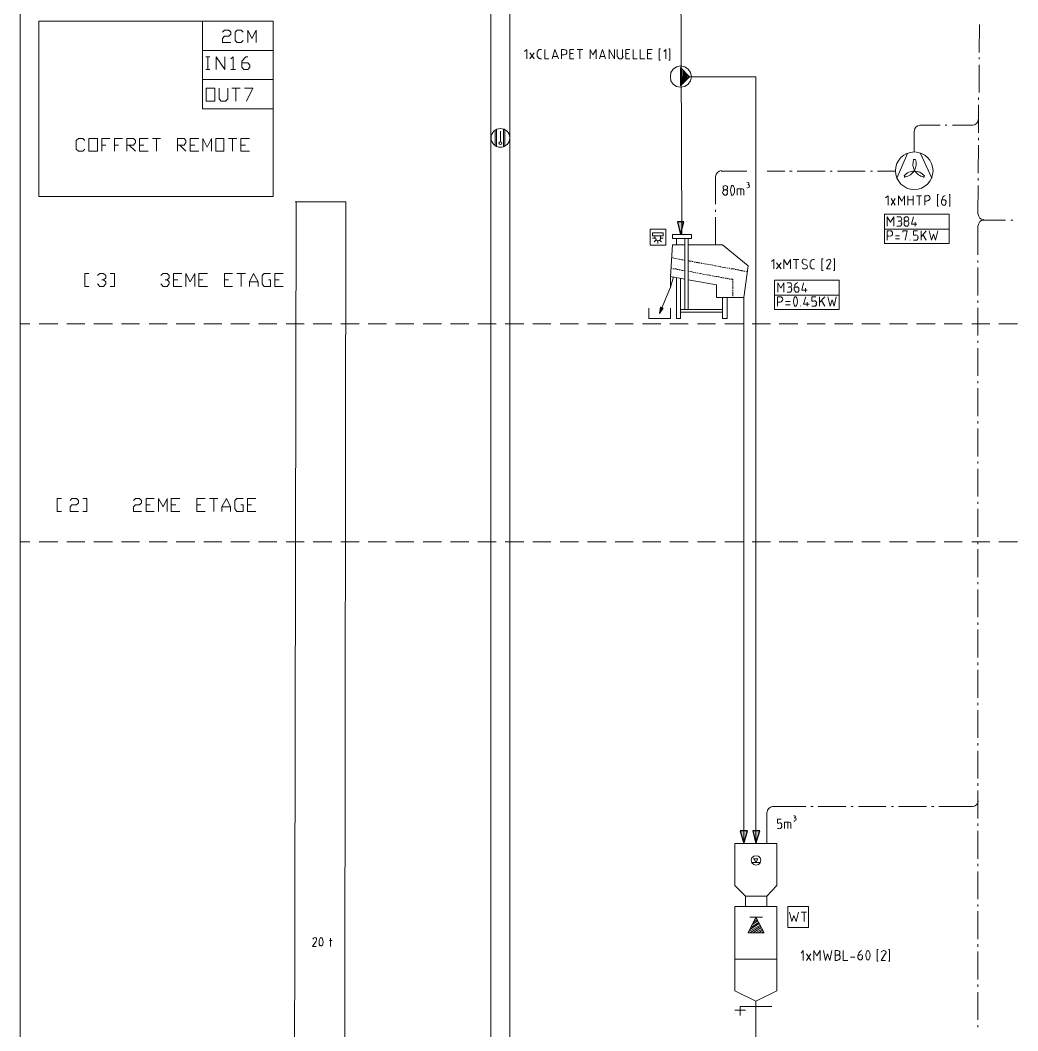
# Model space of a CAD drawing. Header units: millimetres. Extents: x 7 to 416, y 7 to 290.
# Drawn here: x 6.7 to 109.3, y 129.8 to 233.7 of the extents above; entities that cross this region are included whole.
import ezdxf

# ---------------------------------------------------------------- set-up
doc = ezdxf.new("R2010")
doc.units = ezdxf.units.MM
doc.header["$MEASUREMENT"] = 0
doc.layers.get('0').update_dxf_attribs({"linetype": 'CONTINUOUS'})

msp = doc.modelspace()

# ---------------------------------------------------------------- hatches: boundary and pattern name
at = {"true_color": 0x000006}
msp.add_hatch(color=0, dxfattribs=at).paths.add_polyline_path([(74.95, 212.95), (74.29, 212.95), (74.62, 211.64)])
at = {"true_color": 0x000007}
for points in [[(81.49, 150.34), (80.76, 150.34), (81.14, 149.03)], [(82.76, 150.34), (82.04, 150.34), (82.37, 149.03)]]:
    msp.add_hatch(color=0, dxfattribs=at).paths.add_polyline_path(points)

# ---------------------------------------------------------------- linework, layer by layer
at = {"color": 0, "linetype": 'Continuous', "lineweight": 15, "true_color": 0x000007}
for points in [[(6.68, 6.59), (413.06, 6.59), (413.06, 290.09), (6.68, 290.09)], [(55.1, 57.37), (55.1, 278.95), (57.05, 278.95), (57.05, 211.56), (57.05, 37.71), (55.1, 37.71)], [(75.73, 227.86), (75.63, 228.29), (75.39, 228.62), (75.05, 228.89), (74.62, 228.97), (74.19, 228.89), (73.86, 228.62), (73.61, 228.29), (73.57, 227.86), (73.61, 227.45), (73.86, 227.1), (74.19, 226.85), (74.62, 226.77), (75.05, 226.85), (75.39, 227.1), (75.63, 227.45)], [(74.62, 228.79), (75.55, 227.86), (74.62, 226.93)], [(71.5, 210.54), (73.1, 210.54), (73.1, 212.19), (71.5, 212.19)], [(72.84, 211.81), (72.84, 211.51), (71.74, 211.51), (71.74, 211.81)], [(81.31, 142.55), (83.48, 142.55), (83.48, 143.61), (84.54, 144.71), (84.54, 149.03), (80.22, 149.03), (80.22, 144.71), (81.31, 143.61)], [(82.88, 147.3), (82.8, 147.54), (82.63, 147.73), (82.37, 147.76), (82.17, 147.73), (81.95, 147.54), (81.9, 147.3), (81.95, 147.05), (82.17, 146.87), (82.37, 146.78), (82.63, 146.87), (82.8, 147.05)], [(80.22, 142.55), (80.22, 137.14), (84.54, 137.14), (84.54, 142.55)], [(85.64, 140.4), (87.79, 140.4), (87.79, 142.55), (85.64, 142.55)], [(81.57, 139.83), (83.23, 139.83), (82.37, 141.45)]]:
    msp.add_lwpolyline(points, close=True, dxfattribs=at)
at = {"color": 0, "linetype": 'Continuous', "lineweight": 15, "true_color": 0x000006}
for points in [[(74.62, 247.76), (74.76, 211.64), (74.76, 211.64)], [(105.33, 230.36), (105.38, 233.24), (105.38, 233.24)], [(105.33, 229.65), (105.33, 229.85), (105.33, 229.85)], [(105.33, 226.25), (105.33, 229.08), (105.33, 229.08)], [(105.28, 225.49), (105.28, 225.71), (105.28, 225.71)], [(105.28, 222.1), (105.28, 224.95), (105.28, 224.95)], [(99.23, 222.86), (101.31, 222.86), (101.31, 222.86)], [(101.83, 222.86), (102.02, 222.86), (102.02, 222.86)], [(102.59, 222.86), (104.61, 222.86), (104.61, 222.86)], [(98.65, 220.12), (98.65, 222.27), (98.65, 222.27)], [(105.28, 221.34), (105.28, 221.56), (105.28, 221.56)], [(105.25, 217.95), (105.28, 220.83), (105.28, 220.83)], [(96.86, 217.44), (97.97, 219.98), (97.97, 219.98)], [(99.31, 219.98), (100.47, 217.44), (100.47, 217.44)], [(78.23, 214.74), (78.23, 217.57), (78.23, 217.57)], [(78.81, 218.16), (81.44, 218.16), (81.44, 218.16)], [(83.53, 218.16), (85.35, 218.16), (85.35, 218.16)], [(85.84, 218.16), (86.11, 218.16), (86.11, 218.16)], [(86.6, 218.16), (89.5, 218.16), (89.5, 218.16)], [(90, 218.16), (90.21, 218.16), (90.21, 218.16)], [(90.76, 218.16), (93.6, 218.16), (93.6, 218.16)], [(94.15, 218.16), (94.36, 218.16), (94.36, 218.16)], [(94.88, 218.16), (96.73, 218.16), (96.73, 218.16)], [(99.71, 217.7), (99.69, 217.7), (99.69, 217.7)], [(105.25, 217.19), (105.25, 217.44), (105.25, 217.44)], [(105.2, 213.71), (105.25, 216.67), (105.25, 216.67)], [(78.23, 213.96), (78.23, 214.18), (78.23, 214.18)], [(78.23, 210.59), (78.23, 213.41), (78.23, 213.41)], [(108.05, 213.12), (105.8, 213.12), (105.8, 213.12)], [(108.81, 213.12), (108.59, 213.12), (108.59, 213.12)], [(105.2, 209.53), (105.2, 212.52), (105.2, 212.52)], [(105.2, 208.77), (105.2, 208.96), (105.2, 208.96)], [(105.2, 205.37), (105.2, 208.25), (105.2, 208.25)], [(105.2, 204.61), (105.2, 204.86), (105.2, 204.86)], [(105.2, 201.25), (105.2, 204.1), (105.2, 204.1)], [(105.2, 200.49), (105.2, 200.71), (105.2, 200.71)], [(105.2, 197.12), (105.2, 199.95), (105.2, 199.95)], [(105.2, 196.36), (105.2, 196.55), (105.2, 196.55)], [(105.2, 192.96), (105.2, 195.84), (105.2, 195.84)], [(105.2, 192.2), (105.2, 192.45), (105.2, 192.45)], [(105.2, 188.81), (105.2, 191.69), (105.2, 191.69)], [(105.2, 188.08), (105.2, 188.3), (105.2, 188.3)], [(105.2, 184.71), (105.2, 187.54), (105.2, 187.54)], [(105.2, 183.93), (105.2, 184.14), (105.2, 184.14)], [(105.2, 180.55), (105.2, 183.43), (105.2, 183.43)], [(105.2, 179.79), (105.2, 180.04), (105.2, 180.04)], [(105.2, 176.4), (105.2, 179.28), (105.2, 179.28)], [(105.2, 175.67), (105.2, 175.89), (105.2, 175.89)], [(105.2, 172.28), (105.2, 175.13), (105.2, 175.13)], [(105.2, 171.52), (105.2, 171.73), (105.2, 171.73)], [(105.2, 168.14), (105.2, 171.02), (105.2, 171.02)], [(105.2, 167.37), (105.2, 167.63), (105.2, 167.63)], [(105.2, 163.99), (105.2, 166.87), (105.2, 166.87)], [(105.2, 163.26), (105.2, 163.48), (105.2, 163.48)], [(105.2, 159.87), (105.2, 162.72), (105.2, 162.72)], [(105.2, 159.11), (105.2, 159.32), (105.2, 159.32)], [(105.2, 155.72), (105.2, 158.56), (105.2, 158.56)], [(105.2, 154.96), (105.2, 155.22), (105.2, 155.22)], [(105.2, 151.58), (105.2, 154.46), (105.2, 154.46)], [(84.07, 152.81), (87.5, 152.81), (87.5, 152.81)], [(88.01, 152.81), (88.26, 152.81), (88.26, 152.81)], [(88.77, 152.81), (91.62, 152.81), (91.62, 152.81)], [(92.16, 152.81), (92.38, 152.81), (92.38, 152.81)], [(92.92, 152.81), (95.75, 152.81), (95.75, 152.81)], [(96.32, 152.81), (96.53, 152.81), (96.53, 152.81)], [(97.03, 152.81), (99.91, 152.81), (99.91, 152.81)], [(100.42, 152.81), (100.67, 152.81), (100.67, 152.81)], [(101.18, 152.81), (104.61, 152.81), (104.61, 152.81)], [(83.48, 149.03), (83.48, 152.21), (83.48, 152.21)], [(105.2, 150.85), (105.2, 151.07), (105.2, 151.07)], [(105.2, 147.46), (105.2, 150.31), (105.2, 150.31)], [(105.2, 146.7), (105.2, 146.92), (105.2, 146.92)], [(105.2, 143.31), (105.2, 146.15), (105.2, 146.15)], [(105.2, 142.55), (105.2, 142.76), (105.2, 142.76)], [(105.2, 139.17), (105.2, 142.05), (105.2, 142.05)], [(105.2, 138.39), (105.2, 138.66), (105.2, 138.66)], [(105.2, 135.05), (105.2, 137.9), (105.2, 137.9)], [(105.2, 134.29), (105.2, 134.51), (105.2, 134.51)], [(105.2, 130.9), (105.2, 133.74), (105.2, 133.74)], [(105.2, 130.14), (105.2, 130.35), (105.2, 130.35)]]:
    msp.add_lwpolyline(points, dxfattribs=at)
at = {"color": 0, "linetype": 'Continuous', "lineweight": 15, "true_color": 0x000001}
for points in [[(8.59, 215.53), (32.7, 215.53), (32.7, 233.58), (8.59, 233.58)], [(13.75, 220.2), (13.75, 221.51), (14.64, 221.51), (14.64, 220.2)], [(26.81, 220.2), (26.81, 221.51), (27.65, 221.51), (27.65, 220.2)]]:
    msp.add_lwpolyline(points, close=True, dxfattribs=at)
for points in [[(25.45, 233.58), (25.45, 230.57), (32.7, 230.57)], [(27.48, 232.44), (27.7, 232.64), (28.16, 232.64), (28.36, 232.44), (28.36, 232.23), (28.16, 232.01), (27.7, 232.01), (27.48, 231.8), (27.48, 231.38), (28.36, 231.38)], [(29.63, 231.58), (29.42, 231.38), (29.01, 231.38), (28.79, 231.58), (28.79, 232.44), (29.01, 232.64), (29.42, 232.64), (29.63, 232.44)], [(30.1, 231.38), (30.1, 232.64), (30.53, 231.8), (30.96, 232.64), (30.96, 231.38)], [(25.45, 230.57), (25.45, 227.56), (32.7, 227.56)], [(25.45, 227.56), (25.45, 224.55), (32.7, 224.55)], [(13.34, 220.41), (13.12, 220.2), (12.69, 220.2), (12.44, 220.41), (12.44, 221.29), (12.69, 221.51), (13.12, 221.51), (13.34, 221.29)], [(15.07, 220.2), (15.07, 221.51), (15.92, 221.51)], [(16.38, 220.2), (16.38, 221.51), (17.22, 221.51)], [(17.65, 220.2), (17.65, 221.51), (18.33, 221.51), (18.55, 221.29), (18.55, 221.09), (18.33, 220.83), (17.65, 220.83)], [(18.96, 220.2), (18.96, 221.51), (19.86, 221.51)], [(20.29, 221.51), (21.13, 221.51), (21.13, 221.51)], [(20.7, 221.51), (20.7, 220.2), (20.7, 220.2)], [(22.87, 220.2), (22.87, 221.51), (23.55, 221.51), (23.74, 221.29), (23.74, 221.09), (23.55, 220.83), (22.87, 220.83)], [(24.17, 220.2), (24.17, 221.51), (25.07, 221.51)], [(25.48, 220.2), (25.48, 221.51), (25.91, 220.61), (26.37, 221.51), (26.37, 220.2)], [(28.11, 221.51), (28.96, 221.51), (28.96, 221.51)], [(28.54, 221.51), (28.54, 220.2), (28.54, 220.2)], [(29.39, 220.2), (29.39, 221.51), (30.28, 221.51)], [(15.07, 220.83), (15.49, 220.83), (15.49, 220.83)], [(16.38, 220.83), (16.81, 220.83), (16.81, 220.83)], [(17.9, 220.83), (18.55, 220.2), (18.55, 220.2)], [(18.96, 220.83), (19.39, 220.83), (19.39, 220.83)], [(23.12, 220.83), (23.74, 220.2), (23.74, 220.2)], [(24.17, 220.83), (24.64, 220.83), (24.64, 220.83)], [(29.39, 220.83), (29.85, 220.83), (29.85, 220.83)], [(18.96, 220.2), (19.86, 220.2), (19.86, 220.2)], [(24.17, 220.2), (25.07, 220.2), (25.07, 220.2)], [(29.39, 220.2), (30.28, 220.2), (30.28, 220.2)], [(80.46, 215.67), (80.46, 216.34), (80.93, 216.34)], [(80.81, 215.67), (80.81, 216.34), (80.81, 216.34)], [(81.14, 216.13), (81.14, 215.67), (81.14, 215.67)], [(81.44, 216.97), (81.52, 216.97), (81.52, 216.97)], [(81.52, 216.43), (81.44, 216.43), (81.44, 216.43)], [(81.52, 216.76), (81.49, 216.76), (81.49, 216.76)], [(78.94, 215.88), (78.94, 216), (78.94, 216)], [(79.41, 216), (79.41, 215.88), (79.41, 215.88)], [(86.27, 151.88), (86.36, 151.88), (86.36, 151.88)], [(84.78, 151.1), (84.58, 151.1), (84.58, 151.53), (84.97, 151.53)], [(85, 150.77), (85, 150.9), (85, 150.9)], [(85.3, 150.56), (85.3, 151.2), (85.76, 151.2)], [(85.64, 150.56), (85.64, 151.2), (85.64, 151.2)], [(85.97, 151.02), (85.97, 150.56), (85.97, 150.56)], [(86.36, 151.32), (86.27, 151.32), (86.27, 151.32)], [(86.36, 151.66), (86.32, 151.66), (86.32, 151.66)], [(84.58, 150.56), (84.78, 150.56), (84.78, 150.56)]]:
    msp.add_lwpolyline(points, dxfattribs=at)
at = {"color": 0, "linetype": 'Continuous', "lineweight": 15, "true_color": 0x000007}
for points in [[(72.56, 230.74), (72.42, 230.74), (72.42, 229.56), (72.56, 229.56)], [(73.43, 230.74), (73.52, 230.74), (73.52, 229.56), (73.43, 229.56)], [(58.79, 229.68), (58.79, 230.66), (58.57, 230.44)], [(59.12, 229.68), (59.55, 230.33), (59.55, 230.33)], [(59.12, 230.33), (59.55, 229.68), (59.55, 229.68)], [(59.88, 229.94), (59.88, 230.41), (59.88, 230.41)], [(60.13, 230.66), (60.31, 230.66), (60.31, 230.66)], [(60.31, 229.68), (60.13, 229.68), (60.13, 229.68)], [(60.64, 230.66), (60.64, 229.68), (61.07, 229.68)], [(61.4, 229.68), (61.7, 230.66), (62.05, 229.68)], [(61.97, 229.94), (61.49, 229.94), (61.49, 229.94)], [(62.38, 229.68), (62.38, 230.66), (62.64, 230.66)], [(62.64, 230.11), (62.38, 230.11), (62.38, 230.11)], [(63.65, 229.68), (63.22, 229.68), (63.22, 230.66), (63.65, 230.66)], [(63.57, 230.24), (63.22, 230.24), (63.22, 230.24)], [(63.98, 230.66), (64.55, 230.66), (64.55, 230.66)], [(64.25, 229.68), (64.25, 230.66), (64.25, 230.66)], [(65.31, 229.68), (65.31, 230.66), (65.61, 230.11), (65.94, 230.66), (65.94, 229.68)], [(66.28, 229.68), (66.58, 230.66), (66.91, 229.68)], [(66.83, 229.94), (66.37, 229.94), (66.37, 229.94)], [(67.26, 229.68), (67.26, 230.66), (67.81, 229.68), (67.81, 230.66)], [(68.1, 230.66), (68.1, 229.94), (68.1, 229.94)], [(68.65, 229.94), (68.65, 230.66), (68.65, 230.66)], [(69.41, 229.68), (69, 229.68), (69, 230.66), (69.41, 230.66)], [(69.28, 230.24), (69, 230.24), (69, 230.24)], [(69.76, 230.66), (69.76, 229.68), (70.17, 229.68)], [(70.47, 230.66), (70.47, 229.68), (70.93, 229.68)], [(71.7, 229.68), (71.23, 229.68), (71.23, 230.66), (71.7, 230.66)], [(71.58, 230.24), (71.23, 230.24), (71.23, 230.24)], [(73.1, 229.68), (73.1, 230.66), (72.89, 230.44)], [(74.71, 228.67), (74.76, 227.07), (74.76, 227.07)], [(74.84, 228.59), (74.84, 227.15), (74.84, 227.15)], [(74.62, 227.86), (75.55, 227.86), (75.55, 227.86)], [(74.62, 227.86), (82.37, 227.86), (82.37, 227.86)], [(74.95, 228.46), (74.95, 227.26), (74.95, 227.26)], [(75.05, 228.37), (75.05, 227.35), (75.05, 227.35)], [(75.17, 228.24), (75.17, 227.48), (75.17, 227.48)], [(75.25, 228.16), (75.25, 227.61), (75.25, 227.61)], [(75.39, 228.03), (75.39, 227.69), (75.39, 227.69)], [(75.52, 227.86), (75.52, 227.83), (75.52, 227.83)], [(82.37, 149.03), (82.37, 227.86), (82.37, 227.86)], [(55.56, 222.4), (55.56, 220.71), (55.56, 220.71)], [(55.7, 222.48), (55.7, 220.66), (55.7, 220.66)], [(56.41, 222.48), (56.41, 220.66), (56.41, 220.66)], [(56.54, 222.4), (56.54, 220.71), (56.54, 220.71)], [(56.08, 221.18), (56.08, 222.27), (56.08, 222.27)], [(95.97, 214.64), (95.97, 215.62), (95.72, 215.42)], [(96.27, 214.64), (96.7, 215.32), (96.7, 215.32)], [(96.27, 215.32), (96.7, 214.64), (96.7, 214.64)], [(97.03, 214.64), (97.03, 215.62), (97.38, 215.07), (97.67, 215.62), (97.67, 214.64)], [(98, 214.64), (98, 215.62), (98, 215.62)], [(98, 215.2), (98.55, 215.2), (98.55, 215.2)], [(98.55, 215.62), (98.55, 214.64), (98.55, 214.64)], [(98.9, 215.62), (99.41, 215.62), (99.41, 215.62)], [(99.15, 214.64), (99.15, 215.62), (99.15, 215.62)], [(99.74, 214.64), (99.74, 215.62), (99.99, 215.62)], [(101.15, 215.75), (101.05, 215.75), (101.05, 214.56), (101.15, 214.56)], [(101.48, 215.2), (101.48, 214.85), (101.48, 214.85)], [(101.69, 215.2), (101.48, 215.2), (101.48, 215.2)], [(102.24, 215.75), (102.32, 215.75), (102.32, 214.56), (102.24, 214.56)], [(34.76, 50.76), (35.06, 214.99), (35.06, 214.99)], [(34.98, 214.99), (40.19, 214.99), (40.19, 214.99)], [(40.19, 214.99), (39.98, 50.76), (39.98, 50.76)], [(99.99, 215.07), (99.74, 215.07), (99.74, 215.07)], [(101.91, 214.85), (101.91, 214.99), (101.91, 214.99)], [(71.99, 211.26), (71.74, 211.26), (71.74, 211.26)], [(72.08, 211.05), (71.91, 210.88), (71.91, 210.88)], [(71.99, 211.51), (71.99, 211.26), (71.99, 211.26)], [(72.29, 211), (72.29, 210.7), (72.29, 210.7)], [(72.46, 211.05), (72.67, 210.88), (72.67, 210.88)], [(72.56, 211.51), (72.56, 211.26), (72.56, 211.26)], [(72.84, 211.26), (72.56, 211.26), (72.56, 211.26)], [(75.73, 211.21), (73.78, 211.21), (73.78, 211.64), (75.73, 211.64)], [(74.19, 210.59), (74.19, 211.21), (74.19, 211.21)], [(75.05, 211.21), (75.05, 203.93), (75.05, 203.93)], [(75.39, 211.21), (75.39, 203.93), (75.39, 203.93)], [(75.73, 211.21), (75.73, 211.64), (75.73, 211.64)], [(73.78, 210.59), (73.57, 207.33), (75.05, 207.03)], [(73.78, 210.59), (75.05, 210.59), (75.05, 210.59)], [(75.39, 210.59), (78.94, 210.59), (81.57, 208.42)], [(73.7, 209.23), (73.78, 209.23), (73.78, 209.23)], [(73.86, 209.23), (74, 209.18), (74, 209.18)], [(74.08, 209.18), (74.19, 209.15), (74.19, 209.15)], [(74.29, 209.15), (74.46, 209.1), (74.46, 209.1)], [(74.49, 209.1), (74.67, 209.06), (74.67, 209.06)], [(74.76, 209.06), (74.87, 209.01), (74.87, 209.01)], [(74.95, 209.01), (75.05, 209.01), (75.05, 209.01)], [(75.39, 208.93), (75.52, 208.93), (75.52, 208.93)], [(75.55, 208.88), (75.73, 208.88), (75.73, 208.88)], [(75.82, 208.85), (75.93, 208.85), (75.93, 208.85)], [(84.2, 208.09), (84.2, 209.06), (83.99, 208.85)], [(85.26, 208.09), (85.26, 209.06), (85.59, 208.5), (85.94, 209.06), (85.94, 208.09)], [(86.22, 209.06), (86.79, 209.06), (86.79, 209.06)], [(86.52, 208.09), (86.52, 209.06), (86.52, 209.06)], [(88.23, 209.06), (88.39, 209.06), (88.39, 209.06)], [(89.28, 209.15), (89.15, 209.15), (89.15, 207.95), (89.28, 207.95)], [(90.34, 209.15), (90.46, 209.15), (90.46, 207.95), (90.34, 207.95)], [(73.61, 208.17), (73.73, 208.17), (73.73, 208.17)], [(73.81, 208.12), (73.95, 208.12), (73.95, 208.12)], [(74.03, 208.09), (74.19, 208.09), (74.19, 208.09)], [(74.24, 208.04), (74.41, 208.04), (74.41, 208.04)], [(74.49, 208), (74.62, 208), (74.62, 208)], [(74.71, 207.95), (74.84, 207.95), (74.84, 207.95)], [(74.92, 207.95), (75.05, 207.9), (75.05, 207.9)], [(75.39, 207.87), (75.52, 207.82), (75.52, 207.82)], [(75.6, 207.82), (75.77, 207.79), (75.77, 207.79)], [(76.01, 208.8), (76.15, 208.8), (76.15, 208.8)], [(76.23, 208.77), (76.41, 208.77), (76.41, 208.77)], [(76.44, 208.72), (76.61, 208.72), (76.61, 208.72)], [(76.69, 208.72), (76.82, 208.67), (76.82, 208.67)], [(76.91, 208.67), (77.04, 208.63), (77.04, 208.63)], [(77.12, 208.63), (77.29, 208.58), (77.29, 208.58)], [(77.34, 208.58), (77.5, 208.55), (77.5, 208.55)], [(77.59, 208.55), (77.72, 208.5), (77.72, 208.5)], [(77.8, 208.5), (77.93, 208.47), (77.93, 208.47)], [(78.02, 208.47), (78.18, 208.42), (78.18, 208.42)], [(78.23, 208.42), (78.4, 208.38), (78.4, 208.38)], [(78.48, 208.38), (78.61, 208.34), (78.61, 208.34)], [(78.69, 208.34), (78.81, 208.29), (78.81, 208.29)], [(78.91, 208.29), (79.07, 208.25), (79.07, 208.25)], [(79.11, 208.25), (79.29, 208.2), (79.29, 208.2)], [(79.37, 208.2), (79.49, 208.17), (79.49, 208.17)], [(79.59, 208.17), (79.7, 208.17), (79.7, 208.17)], [(79.79, 208.12), (79.97, 208.12), (79.97, 208.12)], [(80, 208.09), (80.17, 208.09), (80.17, 208.09)], [(80.25, 208.04), (80.38, 208.04), (80.38, 208.04)], [(80.46, 208), (80.6, 208), (80.6, 208)], [(80.68, 207.95), (80.85, 207.95), (80.85, 207.95)], [(80.9, 207.9), (81.06, 207.9), (81.06, 207.9)], [(81.14, 205.16), (81.57, 208.42), (81.57, 208.42)], [(81.14, 207.87), (81.28, 207.87), (81.28, 207.87)], [(81.36, 207.87), (81.49, 207.82), (81.49, 207.82)], [(84.49, 208.09), (84.97, 208.72), (84.97, 208.72)], [(84.49, 208.72), (84.97, 208.09), (84.97, 208.09)], [(87.25, 208.63), (87.55, 208.47), (87.55, 208.47)], [(87.96, 208.29), (87.96, 208.8), (87.96, 208.8)], [(88.39, 208.09), (88.23, 208.09), (88.23, 208.09)], [(90, 208.72), (89.62, 208.09), (90.05, 208.09)], [(13.75, 206.3), (13.34, 206.3), (13.34, 207.61), (13.75, 207.61)], [(14.64, 207.41), (14.86, 207.61), (15.27, 207.61), (15.49, 207.41), (15.49, 207.19), (15.27, 206.98), (15.07, 206.98)], [(15.27, 206.98), (15.49, 206.76), (15.49, 206.55), (15.27, 206.3), (14.86, 206.3), (14.64, 206.55)], [(15.95, 207.61), (16.38, 207.61), (16.38, 206.3), (15.95, 206.3)], [(21.16, 207.41), (21.38, 207.61), (21.81, 207.61), (22.01, 207.41), (22.01, 207.19), (21.81, 206.98), (21.59, 206.98)], [(21.81, 206.98), (22.01, 206.76), (22.01, 206.55), (21.81, 206.3), (21.38, 206.3), (21.16, 206.55)], [(22.44, 206.3), (22.44, 207.61), (23.33, 207.61)], [(22.44, 206.98), (22.9, 206.98), (22.9, 206.98)], [(23.74, 206.3), (23.74, 207.61), (24.17, 206.76), (24.64, 207.61), (24.64, 206.3)], [(25.07, 206.3), (25.07, 207.61), (25.96, 207.61)], [(25.07, 206.98), (25.48, 206.98), (25.48, 206.98)], [(27.7, 206.3), (27.7, 207.61), (28.54, 207.61)], [(27.7, 206.98), (28.11, 206.98), (28.11, 206.98)], [(28.96, 207.61), (29.85, 207.61), (29.85, 207.61)], [(29.42, 207.61), (29.42, 206.3), (29.42, 206.3)], [(30.28, 206.3), (30.28, 206.76), (30.69, 207.61), (31.16, 206.76), (31.16, 206.3)], [(32.22, 206.98), (32.43, 206.98), (32.43, 206.3), (31.8, 206.3), (31.59, 206.55), (31.59, 207.41), (31.8, 207.61), (32.43, 207.61)], [(32.89, 206.3), (32.89, 207.61), (33.75, 207.61)], [(32.89, 206.98), (33.32, 206.98), (33.32, 206.98)], [(73.9, 207.28), (73.57, 206.22), (73.57, 207.33)], [(74.62, 202.99), (74.19, 202.99), (74.19, 207.19)], [(74.62, 202.99), (74.62, 207.11), (74.62, 207.11)], [(75.39, 206.98), (78.31, 206.47), (78.31, 206.47)], [(75.82, 207.79), (75.98, 207.74), (75.98, 207.74)], [(76.06, 207.74), (76.2, 207.71), (76.2, 207.71)], [(76.28, 207.71), (76.41, 207.66), (76.41, 207.66)], [(76.49, 207.66), (76.66, 207.61), (76.66, 207.61)], [(76.69, 207.61), (76.87, 207.57), (76.87, 207.57)], [(76.96, 207.57), (77.07, 207.52), (77.07, 207.52)], [(77.17, 207.52), (77.29, 207.49), (77.29, 207.49)], [(77.37, 207.49), (77.55, 207.44), (77.55, 207.44)], [(77.59, 207.44), (77.75, 207.41), (77.75, 207.41)], [(77.85, 207.41), (77.97, 207.36), (77.97, 207.36)], [(78.05, 207.36), (78.18, 207.33), (78.18, 207.33)], [(78.26, 207.33), (78.43, 207.33), (78.43, 207.33)], [(78.48, 207.28), (78.64, 207.28), (78.64, 207.28)], [(78.73, 207.23), (78.86, 207.23), (78.86, 207.23)], [(78.94, 207.19), (79.07, 207.19), (79.07, 207.19)], [(79.16, 207.14), (79.32, 207.14), (79.32, 207.14)], [(79.37, 207.11), (79.54, 207.11), (79.54, 207.11)], [(79.62, 207.06), (79.75, 207.06), (79.75, 207.06)], [(79.84, 207.03), (80, 207.03), (80, 207.03)], [(80, 207.03), (80, 206.9), (80, 206.9)], [(80, 206.85), (80, 206.68), (80, 206.68)], [(22.44, 206.3), (23.33, 206.3), (23.33, 206.3)], [(25.07, 206.3), (25.96, 206.3), (25.96, 206.3)], [(27.7, 206.3), (28.54, 206.3), (28.54, 206.3)], [(30.28, 206.76), (31.16, 206.76), (31.16, 206.76)], [(32.89, 206.3), (33.75, 206.3), (33.75, 206.3)], [(72.64, 203.93), (73.57, 206.22), (73.57, 206.22)], [(81.14, 205.16), (78.31, 205.16), (78.31, 206.47)], [(80, 206.6), (80, 206.47), (80, 206.47)], [(80, 206.38), (80, 206.22), (80, 206.22)], [(80, 206.17), (80, 206), (80, 206)], [(80, 205.92), (80, 205.79), (80, 205.79)], [(78.94, 205.16), (78.94, 202.99), (79.41, 202.99), (79.41, 205.16)], [(80, 205.7), (80, 205.54), (80, 205.54)], [(80, 205.49), (80, 205.32), (80, 205.32)], [(80, 205.24), (80, 205.16), (80, 205.16)], [(81.14, 205.16), (81.14, 149.03), (81.14, 149.03)], [(73.57, 204.05), (73.57, 202.99), (71.36, 202.99), (71.36, 204.05)], [(72.46, 203.55), (72.46, 203.5), (72.84, 204.05), (72.56, 204.18), (72.46, 203.5), (72.56, 203.72), (72.8, 204.05), (72.59, 204.15), (72.56, 203.72), (72.59, 203.88), (72.72, 204.02), (72.64, 204.05), (72.59, 203.88), (72.46, 203.5)], [(74.62, 203.93), (78.94, 203.93), (78.94, 203.93)], [(74.62, 203.64), (78.94, 203.64), (78.94, 203.64)], [(10.95, 183.17), (10.49, 183.17), (10.49, 184.49), (10.95, 184.49)], [(11.81, 184.28), (12.01, 184.49), (12.48, 184.49), (12.69, 184.28), (12.69, 184.06), (12.48, 183.85), (12.01, 183.85), (11.81, 183.65), (11.81, 183.17), (12.69, 183.17)], [(13.12, 184.49), (13.53, 184.49), (13.53, 183.17), (13.12, 183.17)], [(18.33, 184.28), (18.55, 184.49), (18.96, 184.49), (19.18, 184.28), (19.18, 184.06), (18.96, 183.85), (18.55, 183.85), (18.33, 183.65), (18.33, 183.17), (19.18, 183.17)], [(19.64, 183.17), (19.64, 184.49), (20.48, 184.49)], [(20.91, 183.17), (20.91, 184.49), (21.38, 183.65), (21.81, 184.49), (21.81, 183.17)], [(22.22, 183.17), (22.22, 184.49), (23.12, 184.49)], [(24.85, 183.17), (24.85, 184.49), (25.7, 184.49)], [(26.16, 184.49), (27.02, 184.49), (27.02, 184.49)], [(26.59, 184.49), (26.59, 183.17), (26.59, 183.17)], [(27.43, 183.17), (27.43, 183.65), (27.9, 184.49), (28.33, 183.65), (28.33, 183.17)], [(29.39, 183.85), (29.63, 183.85), (29.63, 183.17), (28.96, 183.17), (28.76, 183.43), (28.76, 184.28), (28.96, 184.49), (29.63, 184.49)], [(30.06, 183.17), (30.06, 184.49), (30.91, 184.49)], [(19.64, 183.85), (20.07, 183.85), (20.07, 183.85)], [(19.64, 183.17), (20.48, 183.17), (20.48, 183.17)], [(22.22, 183.85), (22.69, 183.85), (22.69, 183.85)], [(22.22, 183.17), (23.12, 183.17), (23.12, 183.17)], [(24.85, 183.85), (25.28, 183.85), (25.28, 183.85)], [(24.85, 183.17), (25.7, 183.17), (25.7, 183.17)], [(27.43, 183.65), (28.33, 183.65), (28.33, 183.65)], [(30.06, 183.85), (30.48, 183.85), (30.48, 183.85)], [(30.06, 183.17), (30.91, 183.17), (30.91, 183.17)], [(82.85, 147.08), (81.95, 147.08), (81.95, 147.08)], [(82.09, 147.46), (82.58, 147.46), (82.37, 147.08), (82.2, 147.46)], [(81.31, 143.61), (83.48, 143.61), (83.48, 143.61)], [(81.74, 141.45), (83.05, 141.45), (83.05, 141.45)], [(81.87, 141.45), (82.93, 141.45), (82.93, 141.45)], [(82.25, 141.19), (82.47, 141.32), (82.47, 141.32)], [(85.84, 141.95), (86.06, 140.99), (86.27, 141.62), (86.52, 140.99), (86.74, 141.95)], [(87.03, 141.95), (87.58, 141.95), (87.58, 141.95)], [(87.33, 140.99), (87.33, 141.95), (87.33, 141.95)], [(81.61, 139.93), (82.8, 140.64), (82.8, 140.64)], [(81.74, 140.18), (82.72, 140.78), (82.72, 140.78)], [(81.74, 139.83), (82.88, 140.51), (82.88, 140.51)], [(81.87, 140.43), (82.67, 140.89), (82.67, 140.89)], [(81.99, 140.69), (82.58, 141.07), (82.58, 141.07)], [(82.04, 139.83), (82.93, 140.4), (82.93, 140.4)], [(82.12, 140.94), (82.55, 141.19), (82.55, 141.19)], [(38.62, 138.44), (38.62, 139.29), (38.62, 139.29)], [(82.33, 139.83), (83.01, 140.23), (83.01, 140.23)], [(82.63, 139.83), (83.05, 140.1), (83.05, 140.1)], [(82.93, 139.83), (83.15, 139.97), (83.15, 139.97)], [(37.13, 138.99), (36.75, 138.44), (37.13, 138.44)], [(38.49, 139.04), (38.78, 139.04), (38.78, 139.04)], [(87.25, 137), (87.25, 138.01), (87.03, 137.76)], [(87.58, 137), (88.01, 137.68), (88.01, 137.68)], [(87.58, 137.68), (88.01, 137), (88.01, 137)], [(88.34, 137), (88.34, 138.01), (88.64, 137.47), (88.99, 138.01), (88.99, 137)], [(89.32, 138.01), (89.53, 137), (89.75, 137.68), (89.96, 137), (90.18, 138.01)], [(90.76, 138.01), (90.51, 138.01), (90.51, 137)], [(90.76, 137.55), (90.51, 137.55), (90.51, 137.55)], [(91.35, 138.01), (91.35, 137), (91.82, 137)], [(92.11, 137.33), (92.54, 137.33), (92.54, 137.33)], [(92.87, 137.55), (92.87, 137.25), (92.87, 137.25)], [(93.09, 137.55), (92.87, 137.55), (92.87, 137.55)], [(93.3, 137.25), (93.3, 137.33), (93.3, 137.33)], [(94.96, 138.11), (94.83, 138.11), (94.83, 136.92), (94.96, 136.92)], [(95.67, 137.68), (95.26, 137), (95.72, 137)], [(96.02, 138.11), (96.13, 138.11), (96.13, 136.92), (96.02, 136.92)], [(84.54, 137.14), (80.22, 137.14), (80.22, 133.88), (82.37, 132.82), (84.54, 133.88)], [(84.54, 137.14), (84.54, 133.88), (84.54, 133.88)], [(90.51, 137), (90.76, 137), (90.76, 137)], [(80.76, 132.25), (84.02, 132.25), (84.02, 132.25)], [(80.76, 131.33), (80.76, 131.63), (80.76, 131.87), (80.76, 132.25)], [(82.37, 132.82), (82.37, 120.06), (82.37, 120.06)], [(80.22, 131.87), (81.31, 131.87), (81.31, 131.87)]]:
    msp.add_lwpolyline(points, dxfattribs=at)
at = {"color": 0, "linetype": 'Continuous', "lineweight": 15, "true_color": 0x000003}
for points in [[(25.78, 229.89), (26.21, 229.89), (26.21, 229.89)], [(25.99, 229.89), (25.99, 228.59), (25.99, 228.59)], [(26.84, 228.59), (26.84, 229.89), (27.73, 228.59), (27.73, 229.89)], [(28.36, 229.68), (28.58, 229.89), (28.58, 228.59)], [(29.47, 229.27), (30.1, 229.27), (30.31, 229.05), (30.31, 228.84), (30.1, 228.59), (29.68, 228.59), (29.47, 228.84), (29.47, 229.46), (29.9, 229.89), (30.1, 229.89)], [(25.78, 228.59), (26.21, 228.59), (26.21, 228.59)], [(28.36, 228.59), (28.84, 228.59), (28.84, 228.59)]]:
    msp.add_lwpolyline(points, dxfattribs=at)
at = {"color": 0, "linetype": 'Continuous', "lineweight": 15, "true_color": 0xfecc66}
msp.add_lwpolyline([(25.83, 225.36), (25.83, 226.67), (26.72, 226.67), (26.72, 225.36)], close=True, dxfattribs=at)
for points in [[(27.14, 226.67), (27.14, 225.58), (27.35, 225.36), (27.81, 225.36), (28.03, 225.58), (28.03, 226.67)], [(28.46, 226.67), (29.3, 226.67), (29.3, 226.67)], [(28.87, 226.67), (28.87, 225.36), (28.87, 225.36)], [(29.77, 226.67), (30.61, 226.67), (29.98, 225.36)]]:
    msp.add_lwpolyline(points, dxfattribs=at)
at = {"color": 0, "linetype": 'Continuous', "lineweight": 15, "true_color": 0x000005}
for points in [[(95.59, 210.7), (102.24, 210.7), (102.24, 213.71), (95.59, 213.71)], [(84.29, 203.93), (90.94, 203.93), (90.94, 206.95), (84.29, 206.95)]]:
    msp.add_lwpolyline(points, close=True, dxfattribs=at)
for points in [[(95.89, 212.49), (95.89, 213.46), (96.23, 212.9), (96.56, 213.46), (96.56, 212.49)], [(96.86, 213.46), (97.11, 213.46), (97.11, 213.46)], [(97.11, 213), (96.99, 213), (96.99, 213)], [(98.6, 213.46), (98.38, 212.7), (98.93, 212.7)], [(95.59, 212.19), (102.24, 212.19), (102.24, 212.19)], [(95.89, 211.05), (95.89, 212.02), (96.13, 212.02)], [(97.11, 212.49), (96.86, 212.49), (96.86, 212.49)], [(97.33, 212.79), (97.33, 212.7), (97.33, 212.7)], [(97.71, 211.05), (97.92, 212.02), (97.49, 212.02), (97.49, 211.89)], [(97.62, 212.7), (97.62, 212.79), (97.62, 212.79)], [(98.09, 212.79), (98.09, 212.7), (98.09, 212.7)], [(98.81, 211.56), (98.6, 211.56), (98.6, 212.02), (98.98, 212.02)], [(98.77, 212.9), (98.77, 212.49), (98.77, 212.49)], [(99.36, 211.05), (99.36, 212.02), (99.36, 212.02)], [(99.87, 212.02), (99.36, 211.38), (99.36, 211.38)], [(100.2, 212.02), (100.42, 211.05), (100.63, 211.68), (100.85, 211.05), (101.1, 212.02)], [(96.13, 211.46), (95.89, 211.46), (95.89, 211.46)], [(97.16, 211.51), (96.73, 211.51), (96.73, 211.51)], [(96.73, 211.18), (97.16, 211.18), (97.16, 211.18)], [(98.25, 211.05), (98.25, 211.08), (98.25, 211.08)], [(98.6, 211.05), (98.81, 211.05), (98.81, 211.05)], [(99.03, 211.26), (99.03, 211.35), (99.03, 211.35)], [(99.53, 211.64), (99.87, 211.05), (99.87, 211.05)], [(84.62, 205.7), (84.62, 206.68), (84.92, 206.13), (85.26, 206.68), (85.26, 205.7)], [(85.59, 206.68), (85.81, 206.68), (85.81, 206.68)], [(85.81, 206.22), (85.68, 206.22), (85.68, 206.22)], [(86.02, 206), (86.02, 205.92), (86.02, 205.92)], [(86.32, 206.22), (86.32, 205.92), (86.32, 205.92)], [(86.57, 206.22), (86.32, 206.22), (86.32, 206.22)], [(86.79, 205.92), (86.79, 206), (86.79, 206)], [(87.28, 206.68), (87.08, 205.92), (87.63, 205.92)], [(87.46, 206.13), (87.46, 205.7), (87.46, 205.7)], [(84.29, 205.41), (90.94, 205.41), (90.94, 205.41)], [(84.58, 204.26), (84.58, 205.24), (84.83, 205.24)], [(84.83, 204.69), (84.58, 204.69), (84.58, 204.69)], [(85.89, 204.73), (85.43, 204.73), (85.43, 204.73)], [(85.81, 205.7), (85.59, 205.7), (85.59, 205.7)], [(87.5, 205.24), (87.28, 204.48), (87.84, 204.48)], [(87.66, 204.69), (87.66, 204.26), (87.66, 204.26)], [(88.34, 204.78), (88.14, 204.78), (88.14, 205.24), (88.52, 205.24)], [(88.9, 204.26), (88.9, 205.24), (88.9, 205.24)], [(89.45, 205.24), (88.9, 204.65), (88.9, 204.65)], [(89.12, 204.86), (89.45, 204.26), (89.45, 204.26)], [(89.78, 205.24), (90, 204.26), (90.21, 204.91), (90.43, 204.26), (90.64, 205.24)], [(85.43, 204.4), (85.89, 204.4), (85.89, 204.4)], [(86.95, 204.26), (86.95, 204.31), (86.95, 204.31)], [(88.14, 204.26), (88.34, 204.26), (88.34, 204.26)], [(88.56, 204.48), (88.56, 204.56), (88.56, 204.56)]]:
    msp.add_lwpolyline(points, dxfattribs=at)
at = {"color": 0, "linetype": 'Continuous', "lineweight": -2, "true_color": 0x000006}
msp.add_lwpolyline([(74.95, 212.95), (74.29, 212.95), (74.62, 211.64)], close=True, dxfattribs=at)
at = {"color": 0, "linetype": 'Continuous', "lineweight": 20, "true_color": 0xbababa}
for points in [[(6.68, 202.44), (7.69, 202.44), (7.69, 202.44)], [(8.64, 202.44), (10.54, 202.44), (10.54, 202.44)], [(11.47, 202.44), (13.34, 202.44), (13.34, 202.44)], [(14.26, 202.44), (16.17, 202.44), (16.17, 202.44)], [(17.11, 202.44), (18.96, 202.44), (18.96, 202.44)], [(19.94, 202.44), (21.81, 202.44), (21.81, 202.44)], [(22.73, 202.44), (24.64, 202.44), (24.64, 202.44)], [(25.58, 202.44), (27.43, 202.44), (27.43, 202.44)], [(28.36, 202.44), (30.28, 202.44), (30.28, 202.44)], [(31.21, 202.44), (33.08, 202.44), (33.08, 202.44)], [(34.05, 202.44), (35.91, 202.44), (35.91, 202.44)], [(36.83, 202.44), (38.75, 202.44), (38.75, 202.44)], [(39.68, 202.44), (41.55, 202.44), (41.55, 202.44)], [(42.47, 202.44), (44.38, 202.44), (44.38, 202.44)], [(45.3, 202.44), (47.17, 202.44), (47.17, 202.44)], [(48.15, 202.44), (50.02, 202.44), (50.02, 202.44)], [(50.95, 202.44), (52.85, 202.44), (52.85, 202.44)], [(53.78, 202.44), (55.65, 202.44), (55.65, 202.44)], [(56.57, 202.44), (58.49, 202.44), (58.49, 202.44)], [(59.42, 202.44), (61.29, 202.44), (61.29, 202.44)], [(62.25, 202.44), (64.12, 202.44), (64.12, 202.44)], [(65.04, 202.44), (66.96, 202.44), (66.96, 202.44)], [(67.89, 202.44), (69.76, 202.44), (69.76, 202.44)], [(70.69, 202.44), (72.59, 202.44), (72.59, 202.44)], [(73.52, 202.44), (75.39, 202.44), (75.39, 202.44)], [(76.36, 202.44), (78.23, 202.44), (78.23, 202.44)], [(79.16, 202.44), (81.06, 202.44), (81.06, 202.44)], [(81.99, 202.44), (83.86, 202.44), (83.86, 202.44)], [(84.78, 202.44), (86.7, 202.44), (86.7, 202.44)], [(87.63, 202.44), (89.5, 202.44), (89.5, 202.44)], [(90.46, 202.44), (92.33, 202.44), (92.33, 202.44)], [(93.26, 202.44), (95.17, 202.44), (95.17, 202.44)], [(96.1, 202.44), (97.97, 202.44), (97.97, 202.44)], [(98.9, 202.44), (100.8, 202.44), (100.8, 202.44)], [(101.73, 202.44), (103.6, 202.44), (103.6, 202.44)], [(104.57, 202.44), (106.44, 202.44), (106.44, 202.44)], [(107.37, 202.44), (109.27, 202.44), (109.27, 202.44)], [(6.68, 180.04), (7.69, 180.04), (7.69, 180.04)], [(8.64, 180.04), (10.54, 180.04), (10.54, 180.04)], [(11.47, 180.04), (13.34, 180.04), (13.34, 180.04)], [(14.26, 180.04), (16.17, 180.04), (16.17, 180.04)], [(17.11, 180.04), (18.96, 180.04), (18.96, 180.04)], [(19.94, 180.04), (21.81, 180.04), (21.81, 180.04)], [(22.73, 180.04), (24.64, 180.04), (24.64, 180.04)], [(25.58, 180.04), (27.43, 180.04), (27.43, 180.04)], [(28.36, 180.04), (30.28, 180.04), (30.28, 180.04)], [(31.21, 180.04), (33.08, 180.04), (33.08, 180.04)], [(34.05, 180.04), (35.91, 180.04), (35.91, 180.04)], [(36.83, 180.04), (38.75, 180.04), (38.75, 180.04)], [(39.68, 180.04), (41.55, 180.04), (41.55, 180.04)], [(42.47, 180.04), (44.38, 180.04), (44.38, 180.04)], [(45.3, 180.04), (47.17, 180.04), (47.17, 180.04)], [(48.15, 180.04), (50.02, 180.04), (50.02, 180.04)], [(50.95, 180.04), (52.85, 180.04), (52.85, 180.04)], [(53.78, 180.04), (55.65, 180.04), (55.65, 180.04)], [(56.57, 180.04), (58.49, 180.04), (58.49, 180.04)], [(59.42, 180.04), (61.29, 180.04), (61.29, 180.04)], [(62.25, 180.04), (64.12, 180.04), (64.12, 180.04)], [(65.04, 180.04), (66.96, 180.04), (66.96, 180.04)], [(67.89, 180.04), (69.76, 180.04), (69.76, 180.04)], [(70.69, 180.04), (72.59, 180.04), (72.59, 180.04)], [(73.52, 180.04), (75.39, 180.04), (75.39, 180.04)], [(76.36, 180.04), (78.23, 180.04), (78.23, 180.04)], [(79.16, 180.04), (81.06, 180.04), (81.06, 180.04)], [(81.99, 180.04), (83.86, 180.04), (83.86, 180.04)], [(84.78, 180.04), (86.7, 180.04), (86.7, 180.04)], [(87.63, 180.04), (89.5, 180.04), (89.5, 180.04)], [(90.46, 180.04), (92.33, 180.04), (92.33, 180.04)], [(93.26, 180.04), (95.17, 180.04), (95.17, 180.04)], [(96.1, 180.04), (97.97, 180.04), (97.97, 180.04)], [(98.9, 180.04), (100.8, 180.04), (100.8, 180.04)], [(101.73, 180.04), (103.6, 180.04), (103.6, 180.04)], [(104.57, 180.04), (106.44, 180.04), (106.44, 180.04)], [(107.37, 180.04), (109.27, 180.04), (109.27, 180.04)]]:
    msp.add_lwpolyline(points, dxfattribs=at)
at = {"color": 0, "linetype": 'Continuous', "lineweight": -2, "true_color": 0x000007}
for points in [[(81.49, 150.34), (80.76, 150.34), (81.14, 149.03)], [(82.76, 150.34), (82.04, 150.34), (82.37, 149.03)]]:
    msp.add_lwpolyline(points, close=True, dxfattribs=at)
at = {"color": 0, "linetype": 'Continuous', "lineweight": 15, "true_color": 0x000007}
for points in [[(60.16, 230.66), (60.03, 230.66), (59.93, 230.56), (59.93, 230.42)], [(59.93, 229.96), (59.93, 229.83), (60.03, 229.73), (60.16, 229.73)], [(101.84, 215.63), (101.66, 215.57), (101.53, 215.4), (101.53, 215.2)], [(87.63, 209), (87.55, 209.03), (87.45, 209.05), (87.36, 209.06)], [(88.24, 209.06), (88.11, 209.06), (88.01, 208.95), (88.01, 208.81)], [(89.85, 209.06), (89.75, 209.06), (89.66, 208.98), (89.63, 208.88)], [(87.13, 208.19), (87.23, 208.12), (87.33, 208.09), (87.45, 208.09)], [(88.01, 208.32), (88.01, 208.19), (88.11, 208.09), (88.24, 208.09)], [(37, 139.34), (36.9, 139.34), (36.83, 139.27), (36.8, 139.19)], [(37.53, 139.29), (37.39, 139.04), (37.39, 138.74), (37.53, 138.49)], [(37.76, 138.49), (37.89, 138.74), (37.89, 139.04), (37.76, 139.29)], [(93.24, 138.03), (93.06, 137.96), (92.94, 137.8), (92.92, 137.6)], [(93.8, 137.96), (93.65, 137.7), (93.65, 137.37), (93.8, 137.1)], [(94, 137.1), (94.15, 137.37), (94.15, 137.7), (94, 137.96)], [(95.49, 138.01), (95.39, 138.01), (95.29, 137.95), (95.26, 137.85)]]:
    msp.add_open_spline(points, degree=3, dxfattribs=at)
for points, knots in [([(62.66, 230.11), (62.81, 230.11), (62.93, 230.23), (62.93, 230.37), (62.93, 230.37), (62.93, 230.54), (62.81, 230.66), (62.66, 230.66)], [0, 0, 0, 0, 0.125, 0.125, 0.125, 0.125, 1, 1, 1, 1]), ([(68.14, 229.96), (68.14, 229.81), (68.27, 229.68), (68.42, 229.68), (68.42, 229.68), (68.57, 229.68), (68.7, 229.81), (68.7, 229.96)], [0, 0, 0, 0, 0.125, 0.125, 0.125, 0.125, 1, 1, 1, 1]), ([(57.05, 221.57), (57.05, 222.1), (56.62, 222.53), (56.09, 222.53), (56.09, 222.53), (55.56, 222.53), (55.13, 222.1), (55.13, 221.57), (55.13, 221.57), (55.13, 221.04), (55.56, 220.61), (56.09, 220.61), (56.09, 220.61), (56.62, 220.61), (57.05, 221.04), (57.05, 221.57)], [0, 0, 0, 0, 0.0625, 0.0625, 0.0625, 0.0625, 0.125, 0.125, 0.125, 0.125, 0.1875, 0.1875, 0.1875, 0.1875, 1, 1, 1, 1]), ([(56.24, 221.03), (56.24, 221.11), (56.17, 221.18), (56.09, 221.18), (56.09, 221.18), (56.01, 221.18), (55.94, 221.11), (55.94, 221.03), (55.94, 221.03), (55.94, 220.94), (56.01, 220.88), (56.09, 220.88), (56.09, 220.88), (56.17, 220.88), (56.24, 220.94), (56.24, 221.03)], [0, 0, 0, 0, 0.0625, 0.0625, 0.0625, 0.0625, 0.125, 0.125, 0.125, 0.125, 0.1875, 0.1875, 0.1875, 0.1875, 1, 1, 1, 1]), ([(100.02, 215.12), (100.17, 215.12), (100.29, 215.23), (100.29, 215.38), (100.29, 215.38), (100.29, 215.53), (100.17, 215.67), (100.02, 215.67)], [0, 0, 0, 0, 0.125, 0.125, 0.125, 0.125, 1, 1, 1, 1]), ([(101.94, 214.99), (101.96, 215.04), (101.93, 215.1), (101.89, 215.14), (101.89, 215.14), (101.84, 215.19), (101.79, 215.2), (101.73, 215.2)], [0, 0, 0, 0, 0.125, 0.125, 0.125, 0.125, 1, 1, 1, 1]), ([(101.48, 214.89), (101.48, 214.76), (101.58, 214.64), (101.71, 214.64), (101.71, 214.64), (101.84, 214.64), (101.94, 214.76), (101.94, 214.89)], [0, 0, 0, 0, 0.125, 0.125, 0.125, 0.125, 1, 1, 1, 1]), ([(72.04, 211.28), (72.04, 211.13), (72.16, 211), (72.31, 211), (72.31, 211), (72.47, 211), (72.59, 211.13), (72.59, 211.28)], [0, 0, 0, 0, 0.125, 0.125, 0.125, 0.125, 1, 1, 1, 1]), ([(87.35, 209.1), (87.25, 209.1), (87.15, 209.03), (87.13, 208.91), (87.13, 208.91), (87.1, 208.81), (87.15, 208.7), (87.25, 208.65)], [0, 0, 0, 0, 0.125, 0.125, 0.125, 0.125, 1, 1, 1, 1]), ([(90.05, 208.75), (90.09, 208.81), (90.09, 208.9), (90.06, 208.98), (90.06, 208.98), (90.01, 209.05), (89.93, 209.1), (89.85, 209.1)], [0, 0, 0, 0, 0.125, 0.125, 0.125, 0.125, 1, 1, 1, 1]), ([(87.43, 208.09), (87.55, 208.09), (87.65, 208.15), (87.66, 208.25), (87.66, 208.25), (87.7, 208.37), (87.65, 208.47), (87.55, 208.52)], [0, 0, 0, 0, 0.125, 0.125, 0.125, 0.125, 1, 1, 1, 1]), ([(37.15, 139.04), (37.18, 139.11), (37.2, 139.17), (37.16, 139.24), (37.16, 139.24), (37.11, 139.3), (37.06, 139.34), (36.98, 139.34)], [0, 0, 0, 0, 0.125, 0.125, 0.125, 0.125, 1, 1, 1, 1]), ([(37.76, 139.29), (37.73, 139.32), (37.69, 139.34), (37.66, 139.34), (37.66, 139.34), (37.63, 139.34), (37.59, 139.32), (37.58, 139.29)], [0, 0, 0, 0, 0.125, 0.125, 0.125, 0.125, 1, 1, 1, 1]), ([(37.58, 138.53), (37.59, 138.51), (37.63, 138.49), (37.66, 138.49), (37.66, 138.49), (37.69, 138.49), (37.73, 138.51), (37.76, 138.53)], [0, 0, 0, 0, 0.125, 0.125, 0.125, 0.125, 1, 1, 1, 1]), ([(90.79, 137.55), (90.91, 137.55), (91.02, 137.67), (91.02, 137.78), (91.02, 137.78), (91.02, 137.91), (90.91, 138.01), (90.79, 138.01)], [0, 0, 0, 0, 0.125, 0.125, 0.125, 0.125, 1, 1, 1, 1]), ([(90.79, 137.05), (90.94, 137.05), (91.05, 137.17), (91.05, 137.32), (91.05, 137.32), (91.05, 137.47), (90.94, 137.6), (90.79, 137.6)], [0, 0, 0, 0, 0.125, 0.125, 0.125, 0.125, 1, 1, 1, 1]), ([(92.87, 137.29), (92.87, 137.15), (92.99, 137.05), (93.11, 137.05), (93.11, 137.05), (93.24, 137.05), (93.35, 137.15), (93.35, 137.29)], [0, 0, 0, 0, 0.125, 0.125, 0.125, 0.125, 1, 1, 1, 1]), ([(93.34, 137.38), (93.35, 137.43), (93.34, 137.5), (93.29, 137.53), (93.29, 137.53), (93.26, 137.58), (93.19, 137.6), (93.12, 137.6)], [0, 0, 0, 0, 0.125, 0.125, 0.125, 0.125, 1, 1, 1, 1]), ([(94, 137.96), (93.97, 138), (93.92, 138.01), (93.88, 138.01), (93.88, 138.01), (93.83, 138.01), (93.78, 138), (93.75, 137.96)], [0, 0, 0, 0, 0.125, 0.125, 0.125, 0.125, 1, 1, 1, 1]), ([(95.72, 137.67), (95.77, 137.73), (95.77, 137.83), (95.74, 137.9), (95.74, 137.9), (95.69, 137.98), (95.6, 138.01), (95.52, 138.01)], [0, 0, 0, 0, 0.125, 0.125, 0.125, 0.125, 1, 1, 1, 1]), ([(93.75, 137.1), (93.78, 137.07), (93.83, 137.05), (93.88, 137.05), (93.88, 137.05), (93.92, 137.05), (93.97, 137.07), (94, 137.1)], [0, 0, 0, 0, 0.125, 0.125, 0.125, 0.125, 1, 1, 1, 1])]:
    msp.add_open_spline(points, degree=3, knots=knots, dxfattribs=at)
at = {"color": 0, "linetype": 'Continuous', "lineweight": 15, "true_color": 0x000006}
for points in [[(104.64, 222.86), (104.97, 222.86), (105.25, 223.14), (105.25, 223.47)], [(99.26, 222.86), (98.95, 222.86), (98.68, 222.61), (98.68, 222.3)], [(98.6, 219.35), (98.47, 218.97), (98.5, 218.56), (98.7, 218.21)], [(98.67, 219.35), (98.63, 219.35), (98.58, 219.34), (98.55, 219.34)], [(98.77, 219.34), (98.73, 219.34), (98.7, 219.35), (98.67, 219.35)], [(98.67, 218.21), (98.86, 218.56), (98.91, 218.97), (98.78, 219.35)], [(78.84, 218.2), (78.5, 218.2), (78.23, 217.93), (78.23, 217.58)], [(97.74, 217.55), (98.12, 217.62), (98.47, 217.87), (98.67, 218.21)], [(98.7, 218.21), (98.9, 217.87), (99.24, 217.62), (99.64, 217.55)], [(97.61, 217.7), (97.64, 217.63), (97.67, 217.57), (97.71, 217.5)], [(98.67, 218.16), (98.27, 218.16), (97.89, 217.98), (97.62, 217.68)], [(99.71, 217.68), (99.44, 217.98), (99.06, 218.16), (98.67, 218.16)], [(99.61, 217.5), (99.66, 217.57), (99.69, 217.63), (99.72, 217.7)], [(105.25, 213.73), (105.25, 213.41), (105.5, 213.17), (105.81, 213.17)], [(105.81, 213.12), (105.5, 213.12), (105.25, 212.87), (105.25, 212.55)], [(84.09, 152.81), (83.77, 152.81), (83.53, 152.54), (83.53, 152.23)], [(104.64, 152.81), (104.97, 152.81), (105.25, 153.07), (105.25, 153.42)]]:
    msp.add_open_spline(points, degree=3, dxfattribs=at)
msp.add_open_spline([(100.59, 218.18), (100.59, 219.26), (99.72, 220.12), (98.67, 220.12), (98.67, 220.12), (97.59, 220.12), (96.73, 219.26), (96.73, 218.18), (96.73, 218.18), (96.73, 217.12), (97.59, 216.26), (98.67, 216.26), (98.67, 216.26), (99.72, 216.26), (100.59, 217.12), (100.59, 218.18)], degree=3, knots=[0, 0, 0, 0, 0.0625, 0.0625, 0.0625, 0.0625, 0.125, 0.125, 0.125, 0.125, 0.1875, 0.1875, 0.1875, 0.1875, 1, 1, 1, 1], dxfattribs=at)
at = {"color": 0, "linetype": 'Continuous', "lineweight": 15, "true_color": 0x000001}
for points, knots in [([(79.46, 216.44), (79.46, 216.58), (79.36, 216.67), (79.22, 216.67), (79.22, 216.67), (79.09, 216.67), (78.99, 216.58), (78.99, 216.44), (78.99, 216.44), (78.99, 216.31), (79.09, 216.21), (79.22, 216.21), (79.22, 216.21), (79.36, 216.21), (79.46, 216.31), (79.46, 216.44)], [0, 0, 0, 0, 0.0625, 0.0625, 0.0625, 0.0625, 0.125, 0.125, 0.125, 0.125, 0.1875, 0.1875, 0.1875, 0.1875, 1, 1, 1, 1]), ([(79.46, 216.03), (79.46, 216.14), (79.36, 216.26), (79.22, 216.26), (79.22, 216.26), (79.09, 216.26), (78.99, 216.14), (78.99, 216.03)], [0, 0, 0, 0, 0.125, 0.125, 0.125, 0.125, 1, 1, 1, 1]), ([(80.05, 216.62), (80.03, 216.66), (79.99, 216.67), (79.94, 216.67), (79.94, 216.67), (79.89, 216.67), (79.85, 216.66), (79.82, 216.62)], [0, 0, 0, 0, 0.125, 0.125, 0.125, 0.125, 1, 1, 1, 1]), ([(81.56, 216.76), (81.61, 216.76), (81.66, 216.81), (81.66, 216.87), (81.66, 216.87), (81.66, 216.92), (81.61, 216.97), (81.56, 216.97)], [0, 0, 0, 0, 0.125, 0.125, 0.125, 0.125, 1, 1, 1, 1]), ([(81.56, 216.48), (81.64, 216.48), (81.71, 216.54), (81.71, 216.61), (81.71, 216.61), (81.71, 216.69), (81.64, 216.76), (81.56, 216.76)], [0, 0, 0, 0, 0.125, 0.125, 0.125, 0.125, 1, 1, 1, 1]), ([(78.99, 215.9), (78.99, 215.76), (79.09, 215.67), (79.22, 215.67), (79.22, 215.67), (79.36, 215.67), (79.46, 215.76), (79.46, 215.9)], [0, 0, 0, 0, 0.125, 0.125, 0.125, 0.125, 1, 1, 1, 1]), ([(79.82, 215.73), (79.85, 215.68), (79.89, 215.67), (79.94, 215.67), (79.94, 215.67), (79.99, 215.67), (80.03, 215.68), (80.05, 215.73)], [0, 0, 0, 0, 0.125, 0.125, 0.125, 0.125, 1, 1, 1, 1]), ([(86.37, 151.66), (86.44, 151.66), (86.49, 151.71), (86.49, 151.76), (86.49, 151.76), (86.49, 151.83), (86.44, 151.88), (86.37, 151.88)], [0, 0, 0, 0, 0.125, 0.125, 0.125, 0.125, 1, 1, 1, 1]), ([(86.37, 151.37), (86.45, 151.37), (86.52, 151.43), (86.52, 151.51), (86.52, 151.51), (86.52, 151.6), (86.45, 151.66), (86.37, 151.66)], [0, 0, 0, 0, 0.125, 0.125, 0.125, 0.125, 1, 1, 1, 1])]:
    msp.add_open_spline(points, degree=3, knots=knots, dxfattribs=at)
for points in [[(79.85, 216.62), (79.72, 216.36), (79.72, 216.03), (79.85, 215.76)], [(80.07, 215.76), (80.22, 216.03), (80.22, 216.36), (80.07, 216.62)], [(81.14, 216.14), (81.14, 216.26), (81.06, 216.34), (80.96, 216.34)], [(85.05, 150.92), (85.05, 151.05), (84.93, 151.15), (84.82, 151.15)], [(84.82, 150.56), (84.93, 150.56), (85.05, 150.65), (85.05, 150.79)], [(85.97, 151.05), (85.97, 151.15), (85.89, 151.23), (85.79, 151.23)]]:
    msp.add_open_spline(points, degree=3, dxfattribs=at)
at = {"color": 0, "linetype": 'Continuous', "lineweight": 15, "true_color": 0x000005}
for points, knots in [([(97.14, 213), (97.26, 213), (97.38, 213.1), (97.38, 213.23), (97.38, 213.23), (97.38, 213.35), (97.26, 213.46), (97.14, 213.46)], [0, 0, 0, 0, 0.125, 0.125, 0.125, 0.125, 1, 1, 1, 1]), ([(98.09, 213.23), (98.09, 213.35), (97.99, 213.46), (97.86, 213.46), (97.86, 213.46), (97.72, 213.46), (97.62, 213.35), (97.62, 213.23), (97.62, 213.23), (97.62, 213.1), (97.72, 213), (97.86, 213), (97.86, 213), (97.99, 213), (98.09, 213.1), (98.09, 213.23)], [0, 0, 0, 0, 0.0625, 0.0625, 0.0625, 0.0625, 0.125, 0.125, 0.125, 0.125, 0.1875, 0.1875, 0.1875, 0.1875, 1, 1, 1, 1]), ([(98.09, 212.8), (98.09, 212.93), (97.99, 213.03), (97.86, 213.03), (97.86, 213.03), (97.72, 213.03), (97.62, 212.93), (97.62, 212.8)], [0, 0, 0, 0, 0.125, 0.125, 0.125, 0.125, 1, 1, 1, 1]), ([(96.17, 211.46), (96.32, 211.46), (96.43, 211.59), (96.43, 211.74), (96.43, 211.74), (96.43, 211.89), (96.32, 212.02), (96.17, 212.02)], [0, 0, 0, 0, 0.125, 0.125, 0.125, 0.125, 1, 1, 1, 1]), ([(97.62, 212.72), (97.62, 212.59), (97.72, 212.49), (97.86, 212.49), (97.86, 212.49), (97.99, 212.49), (98.09, 212.59), (98.09, 212.72)], [0, 0, 0, 0, 0.125, 0.125, 0.125, 0.125, 1, 1, 1, 1]), ([(85.83, 206.22), (85.96, 206.22), (86.06, 206.32), (86.06, 206.45), (86.06, 206.45), (86.06, 206.58), (85.96, 206.68), (85.83, 206.68)], [0, 0, 0, 0, 0.125, 0.125, 0.125, 0.125, 1, 1, 1, 1]), ([(86.36, 205.94), (86.36, 205.82), (86.45, 205.7), (86.59, 205.7), (86.59, 205.7), (86.72, 205.7), (86.82, 205.82), (86.82, 205.94)], [0, 0, 0, 0, 0.125, 0.125, 0.125, 0.125, 1, 1, 1, 1]), ([(86.79, 206.04), (86.79, 206.1), (86.77, 206.17), (86.72, 206.2), (86.72, 206.2), (86.69, 206.25), (86.62, 206.27), (86.57, 206.25)], [0, 0, 0, 0, 0.125, 0.125, 0.125, 0.125, 1, 1, 1, 1]), ([(84.85, 204.69), (85, 204.69), (85.13, 204.81), (85.13, 204.96), (85.13, 204.96), (85.13, 205.13), (85, 205.24), (84.85, 205.24)], [0, 0, 0, 0, 0.125, 0.125, 0.125, 0.125, 1, 1, 1, 1]), ([(86.54, 205.17), (86.5, 205.22), (86.47, 205.24), (86.42, 205.24), (86.42, 205.24), (86.37, 205.24), (86.32, 205.22), (86.31, 205.17)], [0, 0, 0, 0, 0.125, 0.125, 0.125, 0.125, 1, 1, 1, 1]), ([(86.31, 204.33), (86.32, 204.3), (86.37, 204.26), (86.42, 204.26), (86.42, 204.26), (86.47, 204.26), (86.5, 204.3), (86.54, 204.33)], [0, 0, 0, 0, 0.125, 0.125, 0.125, 0.125, 1, 1, 1, 1])]:
    msp.add_open_spline(points, degree=3, knots=knots, dxfattribs=at)
for points in [[(97.38, 212.8), (97.38, 212.93), (97.26, 213.03), (97.14, 213.03)], [(97.14, 212.49), (97.26, 212.49), (97.38, 212.59), (97.38, 212.72)], [(99.06, 211.36), (99.06, 211.5), (98.96, 211.59), (98.83, 211.59)], [(98.83, 211.05), (98.96, 211.05), (99.06, 211.15), (99.06, 211.28)], [(86.06, 206.02), (86.06, 206.15), (85.96, 206.27), (85.83, 206.27)], [(85.83, 205.7), (85.96, 205.7), (86.06, 205.82), (86.06, 205.94)], [(86.69, 206.7), (86.5, 206.63), (86.37, 206.47), (86.36, 206.27)], [(86.34, 205.19), (86.19, 204.91), (86.19, 204.6), (86.34, 204.33)], [(86.54, 204.33), (86.69, 204.6), (86.69, 204.91), (86.54, 205.19)], [(88.61, 204.58), (88.61, 204.71), (88.51, 204.83), (88.37, 204.83)], [(88.37, 204.26), (88.51, 204.26), (88.61, 204.38), (88.61, 204.5)]]:
    msp.add_open_spline(points, degree=3, dxfattribs=at)

doc.saveas('drawing.dxf')
